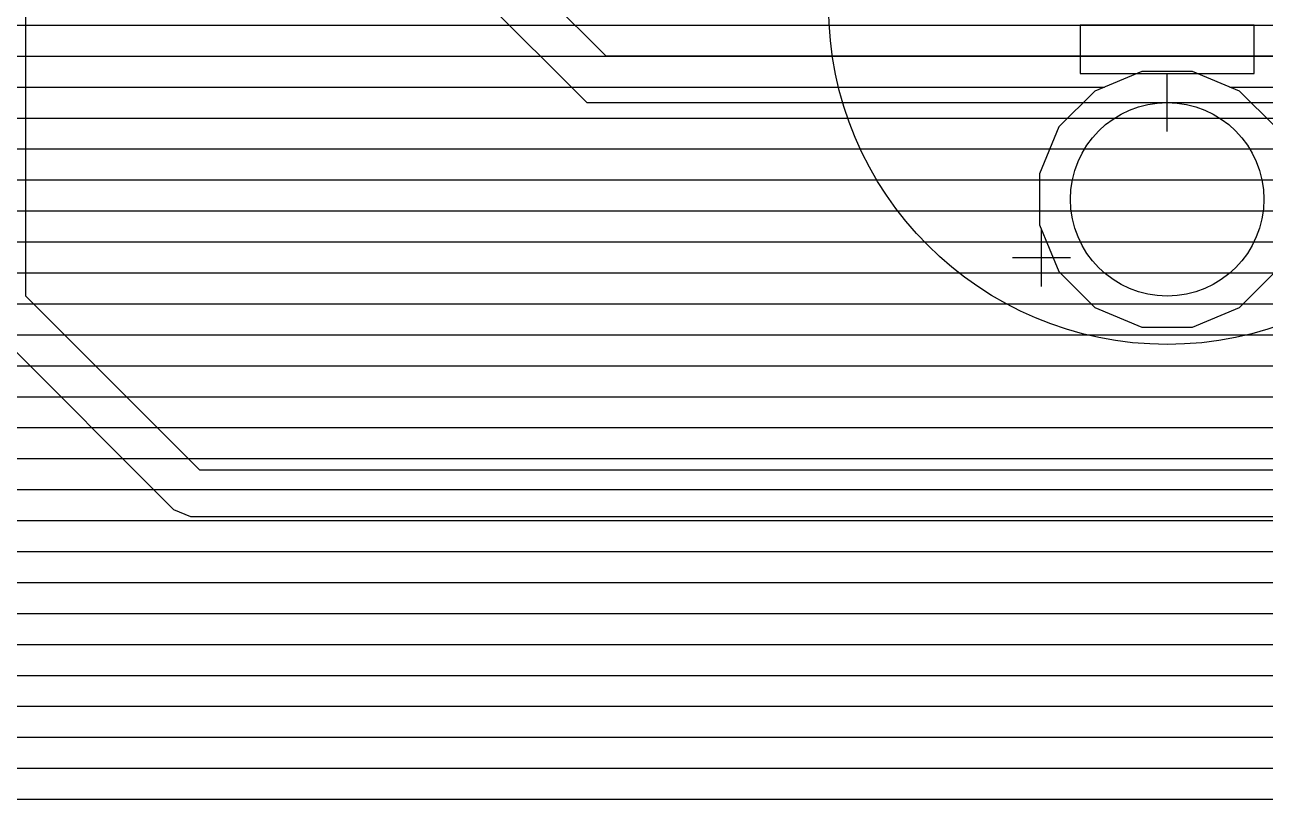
# Model space of a CAD drawing. Extents: x -0.64 to 6, y -0.15 to 7.8.
# Drawn here: x 4.2 to 4.841, y 0.8 to 1.2 of the extents above; entities that cross this region are included whole.
import ezdxf

# ---------------------------------------------------------------- set-up
doc = ezdxf.new("R2010")
doc.units = 0
for name, color, linetype in [('1', 22, 'CONTINUOUS'), ('16', 175, 'CONTINUOUS'), ('17', 82, 'CONTINUOUS'), ('21', 253, 'CONTINUOUS'), ('51', 253, 'CONTINUOUS')]:
    doc.layers.add(name, color=color, linetype=linetype)

# ---------------------------------------------------------------- blocks, each defined once
blk = doc.blocks.new('ROUNDP')
blk.add_circle((0, 0), 0.5)

msp = doc.modelspace()

# ---------------------------------------------------------------- linework, layer by layer
at = {"layer": '1'}
for p, q in [((3.222, 1.2), (4.915452, 1.2)), ((3.222, 1.184), (4.916, 1.184)), ((4.776872, 1.176), (4.752614, 1.165952)), ((4.803128, 1.176), (4.776872, 1.176)), ((4.827386, 1.165952), (4.803128, 1.176)), ((3.222, 1.168), (4.757558, 1.168)), ((4.822442, 1.168), (4.916, 1.168)), ((4.752614, 1.165952), (4.734048, 1.147386)), ((4.845952, 1.147386), (4.827386, 1.165952)), ((3.222, 1.152), (4.738662, 1.152)), ((4.734048, 1.147386), (4.724, 1.123128)), ((3.222, 1.136), (4.729332, 1.136)), ((4.724, 1.123128), (4.724, 1.096872)), ((3.222, 1.12), (4.724, 1.12)), ((3.222, 1.104), (4.724, 1.104)), ((4.724, 1.096872), (4.734048, 1.072614)), ((3.222, 1.088), (4.727675, 1.088)), ((3.222, 1.072), (4.734662, 1.072)), ((4.734048, 1.072614), (4.752614, 1.054048)), ((4.827386, 1.054048), (4.845952, 1.072614)), ((3.222, 1.056), (4.750662, 1.056)), ((4.752614, 1.054048), (4.776872, 1.044)), ((4.803128, 1.044), (4.827386, 1.054048)), ((4.829338, 1.056), (4.916, 1.056)), ((3.222, 1.04), (4.916, 1.04)), ((4.776872, 1.044), (4.803128, 1.044)), ((3.222, 1.024), (4.916, 1.024)), ((3.222, 1.008), (4.916, 1.008)), ((3.222, 0.992), (4.916, 0.992)), ((3.222, 0.976), (4.916, 0.976)), ((3.222, 0.96), (4.916, 0.96)), ((3.222, 0.944), (4.916, 0.944)), ((3.222, 0.928), (4.909218, 0.928)), ((3.222, 0.912), (4.909218, 0.912)), ((3.222, 0.896), (4.919452, 0.896)), ((3.222, 0.88), (5.166, 0.88)), ((3.222, 0.864), (5.166, 0.864)), ((3.222, 0.848), (5.166, 0.848)), ((3.222, 0.832), (5.166, 0.832)), ((3.222, 0.816), (5.152059, 0.816)), ((3.222, 0.8), (5.020452, 0.8))]:
    msp.add_line(p, q, dxfattribs=at)
at = {"layer": '16'}
for p, q in [((4.2, 1.06), (4.2, 4.49)), ((4.499941, 1.184), (4.454, 1.229941)), ((4.43, 1.22), (4.49, 1.16)), ((4.2, 1.2), (4.45, 1.2)), ((4.483941, 1.2), (4.915452, 1.2)), ((4.2, 1.184), (4.466, 1.184)), ((5.014774, 1.184), (4.499941, 1.184)), ((4.499941, 1.184), (5.110059, 1.184)), ((4.2, 1.168), (4.482, 1.168)), ((4.49, 1.16), (5.01, 1.16)), ((4.2, 1.152), (5.018, 1.152)), ((4.2, 1.136), (5.034, 1.136)), ((4.2, 1.12), (5.05, 1.12)), ((4.2, 1.104), (5.05, 1.104)), ((4.2, 1.088), (5.05, 1.088)), ((4.2, 1.072), (5.05, 1.072)), ((4.29, 0.97), (4.2, 1.06)), ((4.204, 1.056), (5.05, 1.056)), ((4.186405, 1.039654), (4.276405, 0.949654)), ((4.22, 1.04), (5.05, 1.04)), ((0.902811, 1.024), (4.202059, 1.024)), ((4.236, 1.024), (5.05, 1.024)), ((0.902811, 1.008), (4.218059, 1.008)), ((4.252, 1.008), (5.048, 1.008)), ((1.042548, 0.992), (4.234059, 0.992)), ((4.268, 0.992), (5.032, 0.992)), ((1.0515, 0.976), (4.250059, 0.976)), ((4.284, 0.976), (5.016, 0.976)), ((5.01, 0.97), (4.29, 0.97)), ((1.049953, 0.96), (4.266059, 0.96)), ((4.276405, 0.949654), (4.285226, 0.946)), ((1.038548, 0.944), (4.919452, 0.944)), ((4.285226, 0.946), (4.921452, 0.946)), ((0.582857, 0.928), (4.909218, 0.928)), ((0.57857, 0.912), (4.909218, 0.912)), ((0.569882, 0.896), (4.919452, 0.896)), ((0.559049, 0.88), (4.938697, 0.88)), ((0.543049, 0.864), (4.954697, 0.864)), ((0.516671, 0.848), (4.967189, 0.848)), ((-0.058059, 0.832), (4.967189, 0.832)), ((-0.042059, 0.816), (4.967189, 0.816)), ((1.65786, 0.8), (4.971, 0.8))]:
    msp.add_line(p, q, dxfattribs=at)
at = {"layer": '21'}
for p, q in [((4.835, 1.2), (4.745, 1.2)), ((4.745, 1.2), (4.745, 1.175)), ((4.835, 1.175), (4.835, 1.2)), ((4.745, 1.175), (4.79, 1.175)), ((4.79, 1.165), (4.79, 1.175)), ((4.79, 1.175), (4.835, 1.175)), ((4.725, 1.065), (4.725, 1.095)), ((4.71, 1.08), (4.74, 1.08))]:
    msp.add_line(p, q, dxfattribs=at)
msp.add_circle((4.79, 1.21), 0.175, dxfattribs=at)
at = {"layer": '51'}
msp.add_line((4.79, 1.145), (4.79, 1.165), dxfattribs=at)

# ---------------------------------------------------------------- block references
at = {"layer": '17', "xscale": 0.1, "yscale": 0.1, "rotation": 90}
msp.add_blockref('ROUNDP', (4.79, 1.11), dxfattribs=at)
msp.add_blockref('ROUNDP', (4.79, 1.11), dxfattribs=at)

doc.saveas('drawing.dxf')
